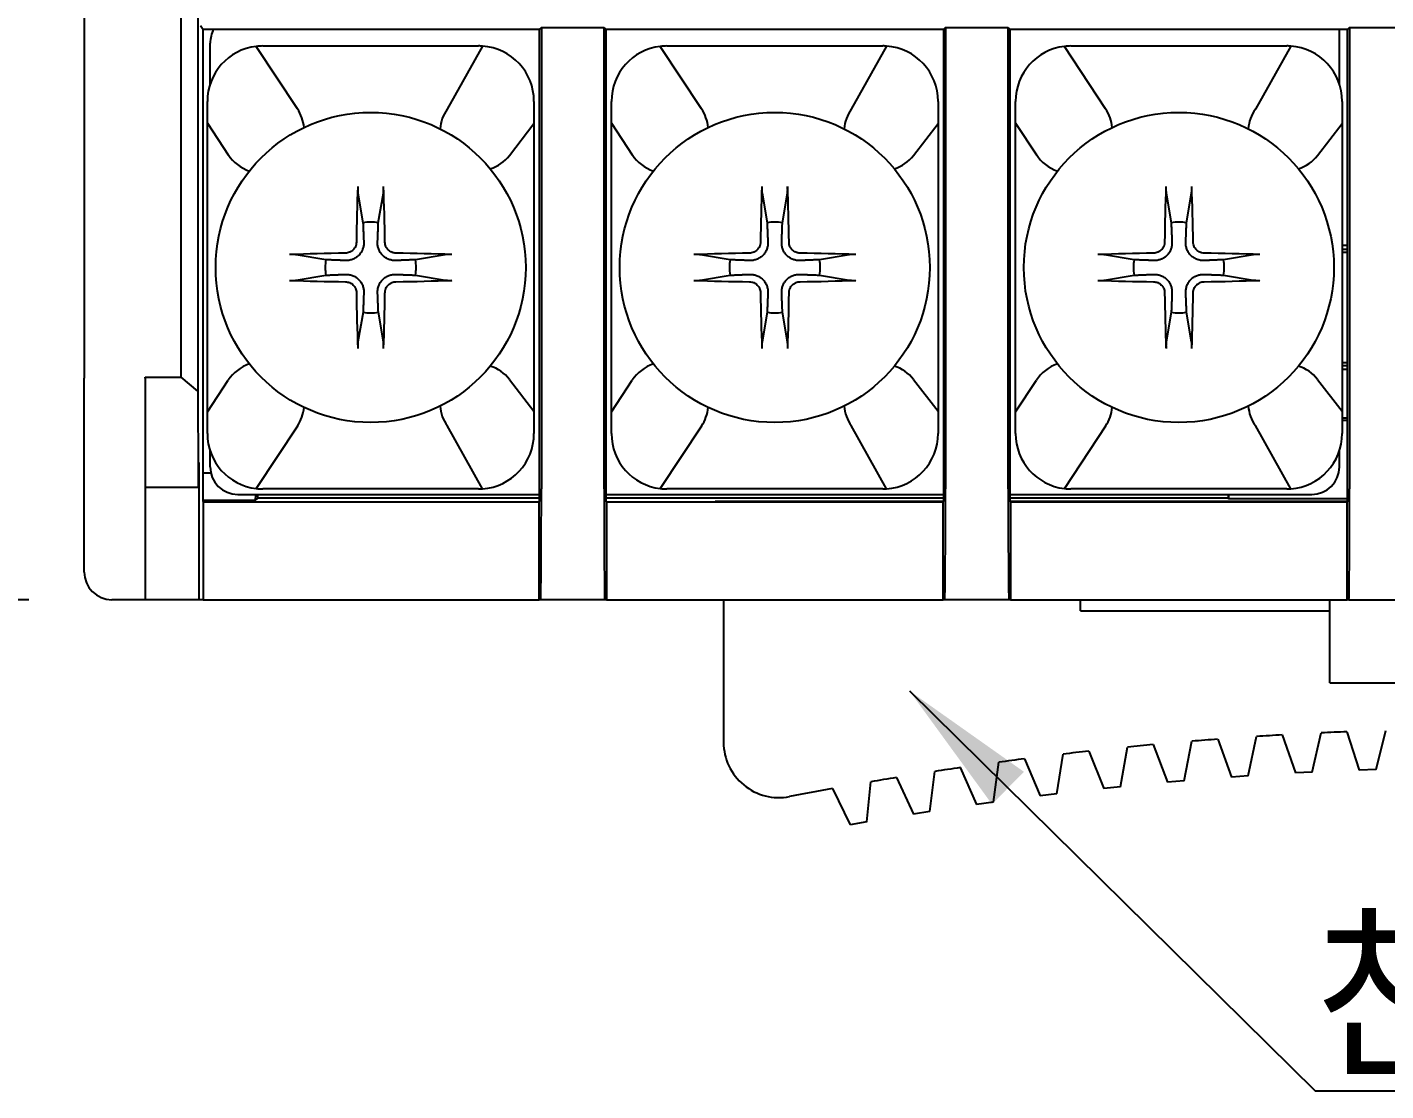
# Model space of a CAD drawing. Header units: millimetres. Extents: x 1618 to 2314, y 422 to 652.
# Drawn here: x 1657.1 to 1681.65, y 530.17 to 549.38 of the extents above; entities that cross this region are included whole.
import ezdxf

# ---------------------------------------------------------------- set-up
doc = ezdxf.new("R2010")
doc.units = ezdxf.units.MM
doc.styles.add('굴림', font='', dxfattribs={"width": 0.9})
doc.styles.get('굴림').set_extended_font_data('GulimChe')
doc.dimstyles.get("Standard").update_dxf_attribs({"dimtxt": 0.18, "dimasz": 0.18, "dimexe": 0.18, "dimexo": 0.0625, "dimgap": 0.09, "dimtad": 0, "dimtih": 1, "dimtoh": 1, "dimdec": 4, "dimzin": 0, "dimdsep": 46, "dimtxsty": 'Standard', "dimcen": 0.09, "dimadec": 0, "dimazin": 0, "dimtfac": 1, "dimtdec": 4, "dimtofl": 0, "dimtmove": 0, "dimatfit": 3, "dimfxl": 1, "dimtolj": 1, "dimtzin": 0, "dimarcsym": 0})

# ---------------------------------------------------------------- blocks, each defined once
blk = doc.blocks.new('*D14')
at = {"color": 4, "lineweight": -2, "transparency": 16777216}
for p, q in [((1657.133, 579.036), (1649.13, 579.036)), ((1649.83, 576.536), (1649.83, 541.536)), ((1657.133, 539.036), (1649.13, 539.036))]:
    blk.add_line(p, q, dxfattribs=at)
at = {"color": 4, "transparency": 16777216}
for points in [[(1649.414, 576.536), (1650.247, 576.536), (1649.83, 579.036)], [(1649.414, 541.536), (1650.247, 541.536), (1649.83, 539.036)]]:
    blk.add_solid(points, dxfattribs=at)
at = {"layer": 'DEFPOINTS', "color": 0, "transparency": 16777216}
for p in [(1658.633, 579.036), (1649.83, 539.036), (1658.633, 539.036)]:
    blk.add_point(p, dxfattribs=at)
at = {"color": 4, "transparency": 16777216, "insert": (1647.68, 559.036), "char_height": 2.5, "attachment_point": 5, "rotation": 90}
blk.add_mtext('\\A1;40', dxfattribs=at)

msp = doc.modelspace()

# ---------------------------------------------------------------- linework, layer by layer
for p, q in [((1658.133, 577.036), (1658.133, 543.036)), ((1659.883, 543.053), (1659.883, 571.111)), ((1660.183, 571.111), (1660.183, 542.802)), ((1660.234, 549.407), (1660.281, 549.336)), ((1666.353, 549.336), (1660.281, 549.336)), ((1660.281, 540.809), (1660.281, 549.336)), ((1666.391, 549.368), (1666.353, 549.336)), ((1666.353, 549.336), (1666.353, 540.809)), ((1666.391, 549.368), (1666.391, 541.036)), ((1666.391, 549.368), (1667.525, 549.368)), ((1667.525, 541.036), (1667.525, 549.368)), ((1667.525, 549.368), (1667.563, 549.336)), ((1667.563, 540.809), (1667.563, 549.336)), ((1673.653, 549.336), (1667.563, 549.336)), ((1673.691, 549.368), (1673.653, 549.336)), ((1673.653, 549.336), (1673.653, 540.809)), ((1673.691, 549.368), (1673.691, 541.036)), ((1673.691, 549.368), (1674.825, 549.368)), ((1674.825, 541.036), (1674.825, 549.368)), ((1674.825, 549.368), (1674.863, 549.336)), ((1674.863, 540.809), (1674.863, 549.336)), ((1680.953, 549.336), (1674.863, 549.336)), ((1680.808, 548.348), (1680.808, 549.336)), ((1680.991, 549.368), (1680.953, 549.336)), ((1680.953, 540.809), (1680.953, 549.336)), ((1680.991, 549.368), (1680.991, 541.036)), ((1680.991, 549.368), (1682.625, 549.368)), ((1660.408, 548.348), (1660.408, 549.086)), ((1661.985, 547.9), (1661.239, 549.029)), ((1661.358, 549.036), (1665.258, 549.036)), ((1665.328, 549.034), (1664.69, 547.892)), ((1669.285, 547.9), (1668.539, 549.029)), ((1668.658, 549.036), (1672.558, 549.036)), ((1672.628, 549.034), (1671.99, 547.892)), ((1676.585, 547.9), (1675.839, 549.029)), ((1675.958, 549.036), (1679.858, 549.036)), ((1679.928, 549.034), (1679.29, 547.892)), ((1660.358, 547.642), (1660.358, 548.036)), ((1666.258, 548.036), (1666.258, 547.634)), ((1667.658, 547.642), (1667.658, 548.036)), ((1673.558, 548.036), (1673.558, 547.634)), ((1674.958, 547.642), (1674.958, 548.036)), ((1680.858, 548.036), (1680.858, 547.634)), ((1660.358, 547.642), (1660.733, 547.073)), ((1660.358, 542.431), (1660.358, 547.642)), ((1665.814, 547.058), (1666.258, 547.634)), ((1666.258, 547.634), (1666.258, 542.438)), ((1667.658, 547.642), (1668.033, 547.073)), ((1667.658, 542.431), (1667.658, 547.642)), ((1673.114, 547.058), (1673.558, 547.634)), ((1673.558, 547.634), (1673.558, 542.438)), ((1674.958, 547.642), (1675.333, 547.073)), ((1674.958, 542.431), (1674.958, 547.642)), ((1680.414, 547.058), (1680.858, 547.634)), ((1680.858, 547.634), (1680.858, 542.438)), ((1663.078, 546.379), (1663.169, 545.844)), ((1663.446, 545.844), (1663.537, 546.379)), ((1670.378, 546.379), (1670.469, 545.844)), ((1670.746, 545.844), (1670.837, 546.379)), ((1677.678, 546.379), (1677.769, 545.844)), ((1678.046, 545.844), (1678.137, 546.379)), ((1680.953, 545.432), (1680.858, 545.432)), ((1680.953, 545.362), (1680.858, 545.362)), ((1662.5, 545.174), (1661.965, 545.265)), ((1664.651, 545.266), (1664.116, 545.175)), ((1669.8, 545.174), (1669.265, 545.265)), ((1671.951, 545.266), (1671.416, 545.175)), ((1677.1, 545.174), (1676.565, 545.265)), ((1679.251, 545.266), (1678.716, 545.175)), ((1680.858, 545.312), (1680.953, 545.312)), ((1661.965, 544.806), (1662.5, 544.897)), ((1664.116, 544.898), (1664.651, 544.807)), ((1669.265, 544.806), (1669.8, 544.897)), ((1671.416, 544.898), (1671.951, 544.807)), ((1676.565, 544.806), (1677.1, 544.897)), ((1678.716, 544.898), (1679.251, 544.807)), ((1663.17, 544.228), (1663.079, 543.693)), ((1663.538, 543.693), (1663.447, 544.228)), ((1670.47, 544.228), (1670.379, 543.693)), ((1670.838, 543.693), (1670.747, 544.228)), ((1677.77, 544.228), (1677.679, 543.693)), ((1678.138, 543.693), (1678.047, 544.228)), ((1680.953, 543.312), (1680.858, 543.312)), ((1680.953, 543.262), (1680.858, 543.262)), ((1680.953, 543.192), (1680.858, 543.192)), ((1658.133, 539.536), (1658.133, 543.036)), ((1659.233, 543.036), (1659.233, 543.053)), ((1659.233, 543.053), (1659.883, 543.053)), ((1659.233, 543.036), (1659.233, 539.036)), ((1660.183, 542.802), (1659.883, 543.053)), ((1660.358, 542.431), (1660.733, 542.999)), ((1665.814, 543.014), (1666.258, 542.438)), ((1667.658, 542.431), (1668.033, 542.999)), ((1673.114, 543.014), (1673.558, 542.438)), ((1674.958, 542.431), (1675.333, 542.999)), ((1680.414, 543.014), (1680.858, 542.438)), ((1660.183, 542.802), (1660.19, 541.295)), ((1660.358, 542.036), (1660.358, 542.431)), ((1666.258, 542.438), (1666.258, 542.036)), ((1667.658, 542.036), (1667.658, 542.431)), ((1673.558, 542.438), (1673.558, 542.036)), ((1674.958, 542.036), (1674.958, 542.431)), ((1680.858, 542.438), (1680.858, 542.036)), ((1661.985, 542.172), (1661.239, 541.043)), ((1665.328, 541.038), (1664.69, 542.18)), ((1669.285, 542.172), (1668.539, 541.043)), ((1672.628, 541.038), (1671.99, 542.18)), ((1676.585, 542.172), (1675.839, 541.043)), ((1679.928, 541.038), (1679.29, 542.18)), ((1680.858, 542.278), (1680.953, 542.278)), ((1680.953, 542.313), (1680.859, 542.313)), ((1660.408, 541.436), (1660.408, 541.724)), ((1680.808, 541.436), (1680.808, 541.724)), ((1660.199, 541.515), (1660.203, 541.515)), ((1660.203, 541.515), (1660.203, 539.536)), ((1660.273, 541.326), (1660.42, 541.326)), ((1660.192, 541.061), (1659.233, 541.061)), ((1660.192, 541.061), (1660.196, 541.061)), ((1665.258, 541.036), (1661.358, 541.036)), ((1672.558, 541.036), (1668.658, 541.036)), ((1679.858, 541.036), (1675.958, 541.036)), ((1661.224, 540.826), (1660.273, 540.826)), ((1660.281, 540.809), (1660.283, 540.806)), ((1660.283, 540.806), (1666.35, 540.806)), ((1660.283, 540.806), (1660.283, 539.036)), ((1660.908, 540.936), (1666.354, 540.936)), ((1661.226, 540.936), (1661.224, 540.826)), ((1661.224, 540.826), (1661.27, 540.872)), ((1661.27, 540.872), (1661.272, 540.936)), ((1666.353, 540.872), (1661.27, 540.872)), ((1666.35, 540.806), (1666.353, 540.809)), ((1666.35, 539.036), (1666.35, 540.806)), ((1667.563, 540.936), (1673.653, 540.936)), ((1673.653, 540.872), (1667.563, 540.872)), ((1667.566, 540.806), (1667.563, 540.809)), ((1667.566, 540.806), (1673.65, 540.806)), ((1667.566, 540.806), (1667.566, 539.036)), ((1669.533, 540.806), (1669.533, 540.813)), ((1669.533, 540.813), (1673.653, 540.813)), ((1669.683, 540.813), (1669.683, 540.806)), ((1673.65, 540.806), (1673.653, 540.809)), ((1673.65, 539.036), (1673.65, 540.806)), ((1674.863, 540.936), (1680.308, 540.936)), ((1678.798, 540.872), (1674.863, 540.872)), ((1674.863, 540.813), (1680.953, 540.813)), ((1674.866, 540.806), (1674.863, 540.809)), ((1674.866, 540.806), (1680.95, 540.806)), ((1674.866, 540.806), (1674.866, 539.036)), ((1676.133, 540.806), (1676.133, 540.813)), ((1678.796, 540.936), (1678.798, 540.872)), ((1678.798, 540.872), (1678.808, 540.862)), ((1678.808, 540.862), (1678.808, 540.936)), ((1678.808, 540.862), (1680.953, 540.862)), ((1680.633, 540.806), (1680.633, 540.813)), ((1680.953, 540.809), (1680.95, 540.806)), ((1680.95, 539.036), (1680.95, 540.806)), ((1659.233, 539.036), (1658.633, 539.036)), ((1660.204, 539.036), (1659.233, 539.036)), ((1660.283, 539.036), (1660.204, 539.036)), ((1660.283, 539.036), (1666.35, 539.036)), ((1666.379, 539.036), (1666.35, 539.036)), ((1667.537, 539.036), (1666.379, 539.036)), ((1667.566, 539.036), (1667.537, 539.036)), ((1667.566, 539.036), (1673.65, 539.036)), ((1669.683, 539.036), (1669.683, 536.461)), ((1673.679, 539.036), (1673.65, 539.036)), ((1674.837, 539.036), (1673.679, 539.036)), ((1674.866, 539.036), (1674.837, 539.036)), ((1674.866, 539.036), (1680.95, 539.036)), ((1676.133, 538.836), (1676.133, 539.036)), ((1680.633, 537.536), (1680.633, 539.036)), ((1680.979, 539.036), (1680.95, 539.036)), ((1680.979, 539.036), (1682.637, 539.036)), ((1676.133, 538.836), (1680.633, 538.836)), ((1680.633, 537.536), (1686.633, 537.536)), ((1679.16, 535.855), (1679.31, 536.566)), ((1679.775, 536.594), (1680.012, 535.907)), ((1680.315, 535.923), (1680.478, 536.631)), ((1680.943, 536.651), (1681.167, 535.96)), ((1681.471, 535.97), (1681.646, 536.676)), ((1676.28, 536.301), (1676.552, 535.626)), ((1676.854, 535.658), (1676.98, 536.374)), ((1677.443, 536.419), (1677.703, 535.74)), ((1678.006, 535.766), (1678.144, 536.48)), ((1678.609, 536.517), (1678.857, 535.833)), ((1674.557, 535.381), (1674.657, 536.101)), ((1675.119, 536.162), (1675.402, 535.493)), ((1675.704, 535.53), (1675.817, 536.248)), ((1672.805, 535.825), (1673.111, 535.165)), ((1673.412, 535.213), (1673.5, 535.935)), ((1673.96, 536.004), (1674.255, 535.339)), ((1679.16, 535.855), (1678.857, 535.833)), ((1680.315, 535.923), (1680.012, 535.907)), ((1681.471, 535.97), (1681.167, 535.96)), ((1671.653, 535.626), (1671.971, 534.972)), ((1672.27, 535.025), (1672.345, 535.748)), ((1676.854, 535.658), (1676.552, 535.626)), ((1678.006, 535.766), (1677.703, 535.74)), ((1674.557, 535.381), (1674.255, 535.339)), ((1675.704, 535.53), (1675.402, 535.493)), ((1673.412, 535.213), (1673.111, 535.165)), ((1672.27, 535.025), (1671.971, 534.972))]:
    msp.add_line(p, q)
for centre in [(1663.308, 545.036), (1670.608, 545.036), (1677.908, 545.036)]:
    msp.add_circle(centre, 2.8)
for centre, radius, start, end in [((1660.908, 549.086), 0.5, 149.999, 180), ((1661.358, 548.036), 1, 96.8173, 180), ((1661.358, 548.036), 1, 90, 96.8173), ((1665.258, 548.036), 1, 85.9679, 90), ((1665.258, 548.036), 1, 0, 85.9679), ((1668.658, 548.036), 1, 96.8173, 180), ((1668.658, 548.036), 1, 90, 96.8173), ((1672.558, 548.036), 1, 85.9679, 90), ((1672.558, 548.036), 1, 0, 85.9679), ((1675.958, 548.036), 1, 96.8173, 180), ((1675.958, 548.036), 1, 90, 96.8173), ((1679.858, 548.036), 1, 85.9679, 90), ((1679.858, 548.036), 1, 0, 85.9679), ((1661.359, 547.487), 0.75, 5.9361, 33.4424), ((1665.259, 547.485), 0.7, 144.4374, 175.5132), ((1668.659, 547.487), 0.75, 5.9361, 33.4424), ((1672.559, 547.485), 0.7, 144.4374, 175.5132), ((1675.959, 547.487), 0.75, 5.9361, 33.4424), ((1679.859, 547.485), 0.7, 144.4374, 175.5132), ((1661.359, 547.487), 0.75, 213.4424, 251.0511), ((1665.259, 547.485), 0.7, 287.409, 322.3631), ((1668.659, 547.487), 0.75, 213.4424, 251.0511), ((1672.559, 547.485), 0.7, 287.409, 322.3631), ((1675.959, 547.487), 0.75, 213.4424, 251.0511), ((1679.859, 547.485), 0.7, 287.409, 322.3631), ((1663.308, 545.036), 0.82, 80.3013, 99.7447), ((1670.608, 545.036), 0.82, 80.3013, 99.7447), ((1677.908, 545.036), 0.82, 80.3013, 99.7447), ((1663.308, 545.036), 0.82, 170.3013, 189.7447), ((1663.308, 545.036), 0.82, 350.3013, 9.7447), ((1670.608, 545.036), 0.82, 170.3013, 189.7447), ((1670.608, 545.036), 0.82, 350.3013, 9.7447), ((1677.908, 545.036), 0.82, 170.3013, 189.7447), ((1677.908, 545.036), 0.82, 350.3013, 9.7447), ((1663.308, 545.036), 0.82, 260.3013, 279.7447), ((1670.608, 545.036), 0.82, 260.3013, 279.7447), ((1677.908, 545.036), 0.82, 260.3013, 279.7447), ((1661.359, 542.585), 0.75, 108.9489, 146.5576), ((1665.259, 542.587), 0.7, 37.6369, 72.591), ((1668.659, 542.585), 0.75, 108.9489, 146.5576), ((1672.559, 542.587), 0.7, 37.6369, 72.591), ((1675.959, 542.585), 0.75, 108.9489, 146.5576), ((1679.859, 542.587), 0.7, 37.6369, 72.591), ((1661.359, 542.585), 0.75, 326.5576, 354.0639), ((1665.259, 542.587), 0.7, 184.4868, 215.5626), ((1668.659, 542.585), 0.75, 326.5576, 354.0639), ((1672.559, 542.587), 0.7, 184.4868, 215.5626), ((1675.959, 542.585), 0.75, 326.5576, 354.0639), ((1679.859, 542.587), 0.7, 184.4868, 215.5626), ((1661.358, 542.036), 1, 180, 263.1827), ((1665.258, 542.036), 1, 274.0321, 0), ((1668.658, 542.036), 1, 180, 263.1827), ((1672.558, 542.036), 1, 274.0321, 0), ((1675.958, 542.036), 1, 180, 263.1827), ((1679.858, 542.036), 1, 274.0321, 0), ((1660.908, 541.436), 0.5, 180, 270), ((1680.308, 541.436), 0.5, 270, 0), ((1661.358, 542.036), 1, 263.1827, 270), ((1665.258, 542.036), 1, 270, 274.0321), ((1668.658, 542.036), 1, 263.1827, 270), ((1672.558, 542.036), 1, 270, 274.0321), ((1675.958, 542.036), 1, 263.1827, 270), ((1679.858, 542.036), 1, 270, 274.0321), ((1658.633, 539.536), 0.5, 180, 270), ((1683.633, 469.705), 67, 93.30079, 93.69921), ((1683.633, 469.705), 67, 92.30079, 92.69921), ((1670.683, 536.461), 1, 180, 280.9785), ((1683.633, 469.705), 67, 96.30079, 96.69921), ((1683.633, 469.705), 67, 95.30079, 95.69921), ((1683.633, 469.705), 67, 94.30079, 94.69921), ((1683.633, 469.705), 67, 97.30079, 97.69921), ((1683.633, 469.705), 67, 99.30079, 99.69921), ((1683.633, 469.705), 67, 98.30079, 98.69921), ((1683.633, 469.705), 67, 100.30079, 100.97853)]:
    msp.add_arc(centre, radius, start, end)
for centre, major_axis, ratio, start_param, end_param in [((1663.48, 545.035), (0.037, 4.997), 0.087156, 1.273815, 1.479878), ((1663.136, 545.035), (0.041, -4.997), 0.087156, 1.661715, 1.867777), ((1670.78, 545.035), (0.037, 4.997), 0.087156, 1.273815, 1.479878), ((1670.436, 545.035), (0.041, -4.997), 0.087156, 1.661715, 1.867777), ((1678.08, 545.035), (0.037, 4.997), 0.087156, 1.273815, 1.479878), ((1677.736, 545.035), (0.041, -4.997), 0.087156, 1.661715, 1.867777), ((1663.31, 544.864), (4.997, 0.041), 0.087156, 1.661715, 1.867777), ((1663.307, 544.864), (4.997, -0.037), 0.087156, 1.273815, 1.479878), ((1670.61, 544.864), (4.997, 0.041), 0.087156, 1.661715, 1.867777), ((1670.607, 544.864), (4.997, -0.037), 0.087156, 1.273815, 1.479878), ((1677.91, 544.864), (4.997, 0.041), 0.087156, 1.661715, 1.867777), ((1677.907, 544.864), (4.997, -0.037), 0.087156, 1.273815, 1.479878), ((1663.309, 545.208), (-4.997, 0.037), 0.087156, 1.273815, 1.479878), ((1663.307, 545.208), (-4.997, -0.041), 0.087156, 1.661715, 1.867777), ((1670.609, 545.208), (-4.997, 0.037), 0.087156, 1.273815, 1.479878), ((1670.607, 545.208), (-4.997, -0.041), 0.087156, 1.661715, 1.867777), ((1677.909, 545.208), (-4.997, 0.037), 0.087156, 1.273815, 1.479878), ((1677.907, 545.208), (-4.997, -0.041), 0.087156, 1.661715, 1.867777), ((1663.48, 545.037), (-0.041, 4.997), 0.087156, 1.661715, 1.867777), ((1663.136, 545.037), (-0.037, -4.997), 0.087156, 1.273815, 1.479878), ((1670.78, 545.037), (-0.041, 4.997), 0.087156, 1.661715, 1.867777), ((1670.436, 545.037), (-0.037, -4.997), 0.087156, 1.273815, 1.479878), ((1678.08, 545.037), (-0.041, 4.997), 0.087156, 1.661715, 1.867777), ((1677.736, 545.037), (-0.037, -4.997), 0.087156, 1.273815, 1.479878), ((1660.196, 542.061), (0, 1), 0.003491, 3.141593, 4.134807), ((1660.192, 542.061), (0, 1), 0.003491, 2.443461, 3.141593), ((1666.379, 541.036), (0, 2), 0.006109, 3.141593, 4.712389), ((1667.537, 541.036), (0, 2), 0.006109, 1.570796, 3.141593), ((1673.679, 541.036), (0, 2), 0.006109, 3.141593, 4.712389), ((1674.837, 541.036), (0, 2), 0.006109, 1.570796, 3.141593), ((1680.979, 541.036), (0, 2), 0.006109, 3.141593, 4.712389), ((1660.204, 539.536), (0, 0.5), 0.003491, 1.570796, 3.141593)]:
    msp.add_ellipse(centre, major_axis=major_axis, ratio=ratio, start_param=start_param, end_param=end_param)
for points, knots in [([(1663.075, 546.5), (1663.074, 546.489), (1663.074, 546.477), (1663.074, 546.459), (1663.074, 546.453), (1663.074, 546.441), (1663.074, 546.435), (1663.075, 546.424), (1663.075, 546.419), (1663.075, 546.409), (1663.076, 546.404), (1663.076, 546.396), (1663.077, 546.392), (1663.077, 546.385), (1663.078, 546.381), (1663.078, 546.379)], [0, 0, 0, 0, 0.25, 0.25, 0.375, 0.375, 0.5, 0.5, 0.625, 0.625, 0.75, 0.75, 0.875, 0.875, 1, 1, 1, 1]), ([(1663.537, 546.379), (1663.537, 546.382), (1663.538, 546.385), (1663.539, 546.392), (1663.539, 546.396), (1663.54, 546.404), (1663.54, 546.409), (1663.54, 546.419), (1663.541, 546.425), (1663.541, 546.436), (1663.541, 546.441), (1663.541, 546.453), (1663.541, 546.459), (1663.541, 546.471), (1663.541, 546.477), (1663.541, 546.489), (1663.541, 546.495), (1663.541, 546.5)], [0, 0, 0, 0, 0.125, 0.125, 0.25, 0.25, 0.375, 0.375, 0.5, 0.5, 0.625, 0.625, 0.75, 0.75, 0.875, 0.875, 1, 1, 1, 1]), ([(1670.375, 546.5), (1670.374, 546.489), (1670.374, 546.477), (1670.374, 546.459), (1670.374, 546.453), (1670.374, 546.441), (1670.374, 546.435), (1670.375, 546.424), (1670.375, 546.419), (1670.375, 546.409), (1670.376, 546.404), (1670.376, 546.396), (1670.377, 546.392), (1670.377, 546.385), (1670.378, 546.381), (1670.378, 546.379)], [0, 0, 0, 0, 0.25, 0.25, 0.375, 0.375, 0.5, 0.5, 0.625, 0.625, 0.75, 0.75, 0.875, 0.875, 1, 1, 1, 1]), ([(1670.837, 546.379), (1670.837, 546.382), (1670.838, 546.385), (1670.839, 546.392), (1670.839, 546.396), (1670.84, 546.404), (1670.84, 546.409), (1670.84, 546.419), (1670.841, 546.425), (1670.841, 546.436), (1670.841, 546.441), (1670.841, 546.453), (1670.841, 546.459), (1670.841, 546.471), (1670.841, 546.477), (1670.841, 546.489), (1670.841, 546.495), (1670.841, 546.5)], [0, 0, 0, 0, 0.125, 0.125, 0.25, 0.25, 0.375, 0.375, 0.5, 0.5, 0.625, 0.625, 0.75, 0.75, 0.875, 0.875, 1, 1, 1, 1]), ([(1677.675, 546.5), (1677.674, 546.489), (1677.674, 546.477), (1677.674, 546.459), (1677.674, 546.453), (1677.674, 546.441), (1677.674, 546.435), (1677.675, 546.424), (1677.675, 546.419), (1677.675, 546.409), (1677.676, 546.404), (1677.676, 546.396), (1677.677, 546.392), (1677.677, 546.385), (1677.678, 546.381), (1677.678, 546.379)], [0, 0, 0, 0, 0.25, 0.25, 0.375, 0.375, 0.5, 0.5, 0.625, 0.625, 0.75, 0.75, 0.875, 0.875, 1, 1, 1, 1]), ([(1678.137, 546.379), (1678.137, 546.382), (1678.138, 546.385), (1678.139, 546.392), (1678.139, 546.396), (1678.14, 546.404), (1678.14, 546.409), (1678.14, 546.419), (1678.141, 546.425), (1678.141, 546.436), (1678.141, 546.441), (1678.141, 546.453), (1678.141, 546.459), (1678.141, 546.471), (1678.141, 546.477), (1678.141, 546.489), (1678.141, 546.495), (1678.141, 546.5)], [0, 0, 0, 0, 0.125, 0.125, 0.25, 0.25, 0.375, 0.375, 0.5, 0.5, 0.625, 0.625, 0.75, 0.75, 0.875, 0.875, 1, 1, 1, 1]), ([(1663.05, 545.492), (1663.05, 545.479), (1663.048, 545.466), (1663.044, 545.447), (1663.043, 545.441), (1663.039, 545.429), (1663.037, 545.423), (1663.029, 545.405), (1663.023, 545.393), (1663.009, 545.372), (1663, 545.362), (1662.982, 545.344), (1662.972, 545.336), (1662.956, 545.325), (1662.951, 545.321), (1662.939, 545.315), (1662.933, 545.312), (1662.916, 545.305), (1662.903, 545.301), (1662.878, 545.296), (1662.865, 545.294), (1662.852, 545.294)], [0, 0, 0, 0, 0.125, 0.125, 0.1875, 0.1875, 0.25, 0.25, 0.375, 0.375, 0.5, 0.5, 0.625, 0.625, 0.6875, 0.6875, 0.75, 0.75, 0.875, 0.875, 1, 1, 1, 1]), ([(1663.183, 545.491), (1663.184, 545.47), (1663.183, 545.449), (1663.178, 545.418), (1663.176, 545.408), (1663.17, 545.387), (1663.167, 545.377), (1663.156, 545.346), (1663.147, 545.326), (1663.128, 545.297), (1663.122, 545.288), (1663.107, 545.27), (1663.1, 545.261), (1663.087, 545.249), (1663.083, 545.245), (1663.074, 545.237), (1663.061, 545.226), (1663.047, 545.216), (1663.028, 545.204), (1663.018, 545.198), (1662.998, 545.189), (1662.978, 545.18), (1662.957, 545.174), (1662.937, 545.168), (1662.926, 545.166), (1662.895, 545.161), (1662.874, 545.16), (1662.853, 545.161)], [0, 0, 0, 0, 0.125, 0.125, 0.1875, 0.1875, 0.25, 0.25, 0.375, 0.375, 0.4375, 0.4375, 0.5, 0.5, 0.53125, 0.53125, 0.5625, 0.625, 0.625, 0.6875, 0.6875, 0.75, 0.8125, 0.8125, 0.875, 0.875, 1, 1, 1, 1]), ([(1663.763, 545.161), (1663.742, 545.16), (1663.721, 545.162), (1663.69, 545.166), (1663.68, 545.168), (1663.66, 545.174), (1663.649, 545.177), (1663.619, 545.188), (1663.599, 545.198), (1663.57, 545.216), (1663.56, 545.223), (1663.542, 545.237), (1663.533, 545.245), (1663.521, 545.257), (1663.517, 545.261), (1663.509, 545.27), (1663.498, 545.283), (1663.488, 545.297), (1663.476, 545.316), (1663.47, 545.326), (1663.461, 545.346), (1663.452, 545.366), (1663.446, 545.387), (1663.44, 545.408), (1663.438, 545.418), (1663.433, 545.449), (1663.432, 545.47), (1663.433, 545.491)], [0, 0, 0, 0, 0.125, 0.125, 0.1875, 0.1875, 0.25, 0.25, 0.375, 0.375, 0.4375, 0.4375, 0.5, 0.5, 0.53125, 0.53125, 0.5625, 0.625, 0.625, 0.6875, 0.6875, 0.75, 0.8125, 0.8125, 0.875, 0.875, 1, 1, 1, 1]), ([(1663.764, 545.294), (1663.751, 545.295), (1663.738, 545.296), (1663.719, 545.3), (1663.713, 545.302), (1663.701, 545.305), (1663.695, 545.308), (1663.677, 545.315), (1663.666, 545.321), (1663.644, 545.336), (1663.634, 545.344), (1663.616, 545.362), (1663.608, 545.372), (1663.597, 545.388), (1663.594, 545.394), (1663.587, 545.405), (1663.585, 545.411), (1663.577, 545.428), (1663.573, 545.441), (1663.568, 545.466), (1663.566, 545.479), (1663.566, 545.492)], [0, 0, 0, 0, 0.125, 0.125, 0.1875, 0.1875, 0.25, 0.25, 0.375, 0.375, 0.5, 0.5, 0.625, 0.625, 0.6875, 0.6875, 0.75, 0.75, 0.875, 0.875, 1, 1, 1, 1]), ([(1670.35, 545.492), (1670.35, 545.479), (1670.348, 545.466), (1670.344, 545.447), (1670.343, 545.441), (1670.339, 545.429), (1670.337, 545.423), (1670.329, 545.405), (1670.323, 545.393), (1670.309, 545.372), (1670.3, 545.362), (1670.282, 545.344), (1670.272, 545.336), (1670.256, 545.325), (1670.251, 545.321), (1670.239, 545.315), (1670.233, 545.312), (1670.216, 545.305), (1670.203, 545.301), (1670.178, 545.296), (1670.165, 545.294), (1670.152, 545.294)], [0, 0, 0, 0, 0.125, 0.125, 0.1875, 0.1875, 0.25, 0.25, 0.375, 0.375, 0.5, 0.5, 0.625, 0.625, 0.6875, 0.6875, 0.75, 0.75, 0.875, 0.875, 1, 1, 1, 1]), ([(1670.483, 545.491), (1670.484, 545.47), (1670.483, 545.449), (1670.478, 545.418), (1670.476, 545.408), (1670.47, 545.387), (1670.467, 545.377), (1670.456, 545.346), (1670.447, 545.326), (1670.428, 545.297), (1670.422, 545.288), (1670.407, 545.27), (1670.4, 545.261), (1670.387, 545.249), (1670.383, 545.245), (1670.374, 545.237), (1670.361, 545.226), (1670.347, 545.216), (1670.328, 545.204), (1670.318, 545.198), (1670.298, 545.189), (1670.278, 545.18), (1670.257, 545.174), (1670.237, 545.168), (1670.226, 545.166), (1670.195, 545.161), (1670.174, 545.16), (1670.153, 545.161)], [0, 0, 0, 0, 0.125, 0.125, 0.1875, 0.1875, 0.25, 0.25, 0.375, 0.375, 0.4375, 0.4375, 0.5, 0.5, 0.53125, 0.53125, 0.5625, 0.625, 0.625, 0.6875, 0.6875, 0.75, 0.8125, 0.8125, 0.875, 0.875, 1, 1, 1, 1]), ([(1671.063, 545.161), (1671.042, 545.16), (1671.021, 545.162), (1670.99, 545.166), (1670.98, 545.168), (1670.96, 545.174), (1670.949, 545.177), (1670.919, 545.188), (1670.899, 545.198), (1670.87, 545.216), (1670.86, 545.223), (1670.842, 545.237), (1670.833, 545.245), (1670.821, 545.257), (1670.817, 545.261), (1670.809, 545.27), (1670.798, 545.283), (1670.788, 545.297), (1670.776, 545.316), (1670.77, 545.326), (1670.761, 545.346), (1670.752, 545.366), (1670.746, 545.387), (1670.74, 545.408), (1670.738, 545.418), (1670.733, 545.449), (1670.732, 545.47), (1670.733, 545.491)], [0, 0, 0, 0, 0.125, 0.125, 0.1875, 0.1875, 0.25, 0.25, 0.375, 0.375, 0.4375, 0.4375, 0.5, 0.5, 0.53125, 0.53125, 0.5625, 0.625, 0.625, 0.6875, 0.6875, 0.75, 0.8125, 0.8125, 0.875, 0.875, 1, 1, 1, 1]), ([(1671.064, 545.294), (1671.051, 545.295), (1671.038, 545.296), (1671.019, 545.3), (1671.013, 545.302), (1671.001, 545.305), (1670.995, 545.308), (1670.977, 545.315), (1670.966, 545.321), (1670.944, 545.336), (1670.934, 545.344), (1670.916, 545.362), (1670.908, 545.372), (1670.897, 545.388), (1670.894, 545.394), (1670.887, 545.405), (1670.885, 545.411), (1670.877, 545.428), (1670.873, 545.441), (1670.868, 545.466), (1670.866, 545.479), (1670.866, 545.492)], [0, 0, 0, 0, 0.125, 0.125, 0.1875, 0.1875, 0.25, 0.25, 0.375, 0.375, 0.5, 0.5, 0.625, 0.625, 0.6875, 0.6875, 0.75, 0.75, 0.875, 0.875, 1, 1, 1, 1]), ([(1677.65, 545.492), (1677.65, 545.479), (1677.648, 545.466), (1677.644, 545.447), (1677.643, 545.441), (1677.639, 545.429), (1677.637, 545.423), (1677.629, 545.405), (1677.623, 545.393), (1677.609, 545.372), (1677.6, 545.362), (1677.582, 545.344), (1677.572, 545.336), (1677.556, 545.325), (1677.551, 545.321), (1677.539, 545.315), (1677.533, 545.312), (1677.516, 545.305), (1677.503, 545.301), (1677.478, 545.296), (1677.465, 545.294), (1677.452, 545.294)], [0, 0, 0, 0, 0.125, 0.125, 0.1875, 0.1875, 0.25, 0.25, 0.375, 0.375, 0.5, 0.5, 0.625, 0.625, 0.6875, 0.6875, 0.75, 0.75, 0.875, 0.875, 1, 1, 1, 1]), ([(1677.783, 545.491), (1677.784, 545.47), (1677.783, 545.449), (1677.778, 545.418), (1677.776, 545.408), (1677.77, 545.387), (1677.767, 545.377), (1677.756, 545.346), (1677.747, 545.326), (1677.728, 545.297), (1677.722, 545.288), (1677.707, 545.27), (1677.7, 545.261), (1677.687, 545.249), (1677.683, 545.245), (1677.674, 545.237), (1677.661, 545.226), (1677.647, 545.216), (1677.628, 545.204), (1677.618, 545.198), (1677.598, 545.189), (1677.578, 545.18), (1677.557, 545.174), (1677.537, 545.168), (1677.526, 545.166), (1677.495, 545.161), (1677.474, 545.16), (1677.453, 545.161)], [0, 0, 0, 0, 0.125, 0.125, 0.1875, 0.1875, 0.25, 0.25, 0.375, 0.375, 0.4375, 0.4375, 0.5, 0.5, 0.53125, 0.53125, 0.5625, 0.625, 0.625, 0.6875, 0.6875, 0.75, 0.8125, 0.8125, 0.875, 0.875, 1, 1, 1, 1]), ([(1678.363, 545.161), (1678.342, 545.16), (1678.321, 545.162), (1678.29, 545.166), (1678.28, 545.168), (1678.26, 545.174), (1678.249, 545.177), (1678.219, 545.188), (1678.199, 545.198), (1678.17, 545.216), (1678.16, 545.223), (1678.142, 545.237), (1678.133, 545.245), (1678.121, 545.257), (1678.117, 545.261), (1678.109, 545.27), (1678.098, 545.283), (1678.088, 545.297), (1678.076, 545.316), (1678.07, 545.326), (1678.061, 545.346), (1678.052, 545.366), (1678.046, 545.387), (1678.04, 545.408), (1678.038, 545.418), (1678.033, 545.449), (1678.032, 545.47), (1678.033, 545.491)], [0, 0, 0, 0, 0.125, 0.125, 0.1875, 0.1875, 0.25, 0.25, 0.375, 0.375, 0.4375, 0.4375, 0.5, 0.5, 0.53125, 0.53125, 0.5625, 0.625, 0.625, 0.6875, 0.6875, 0.75, 0.8125, 0.8125, 0.875, 0.875, 1, 1, 1, 1]), ([(1678.364, 545.294), (1678.351, 545.295), (1678.338, 545.296), (1678.319, 545.3), (1678.313, 545.302), (1678.301, 545.305), (1678.295, 545.308), (1678.277, 545.315), (1678.266, 545.321), (1678.244, 545.336), (1678.234, 545.344), (1678.216, 545.362), (1678.208, 545.372), (1678.197, 545.388), (1678.194, 545.394), (1678.187, 545.405), (1678.185, 545.411), (1678.177, 545.428), (1678.173, 545.441), (1678.168, 545.466), (1678.166, 545.479), (1678.166, 545.492)], [0, 0, 0, 0, 0.125, 0.125, 0.1875, 0.1875, 0.25, 0.25, 0.375, 0.375, 0.5, 0.5, 0.625, 0.625, 0.6875, 0.6875, 0.75, 0.75, 0.875, 0.875, 1, 1, 1, 1]), ([(1661.965, 545.265), (1661.963, 545.265), (1661.96, 545.266), (1661.952, 545.267), (1661.948, 545.267), (1661.94, 545.268), (1661.935, 545.268), (1661.925, 545.268), (1661.92, 545.268), (1661.909, 545.269), (1661.903, 545.269), (1661.891, 545.269), (1661.885, 545.269), (1661.873, 545.269), (1661.867, 545.269), (1661.856, 545.269), (1661.85, 545.269), (1661.844, 545.268)], [0, 0, 0, 0, 0.125, 0.125, 0.25, 0.25, 0.375, 0.375, 0.5, 0.5, 0.625, 0.625, 0.75, 0.75, 0.875, 0.875, 1, 1, 1, 1]), ([(1664.772, 545.27), (1664.761, 545.27), (1664.749, 545.27), (1664.731, 545.27), (1664.725, 545.27), (1664.713, 545.27), (1664.708, 545.27), (1664.696, 545.27), (1664.691, 545.269), (1664.681, 545.269), (1664.676, 545.269), (1664.668, 545.268), (1664.664, 545.268), (1664.657, 545.267), (1664.654, 545.266), (1664.651, 545.266)], [0, 0, 0, 0, 0.25, 0.25, 0.375, 0.375, 0.5, 0.5, 0.625, 0.625, 0.75, 0.75, 0.875, 0.875, 1, 1, 1, 1]), ([(1669.265, 545.265), (1669.263, 545.265), (1669.26, 545.266), (1669.252, 545.267), (1669.248, 545.267), (1669.24, 545.268), (1669.235, 545.268), (1669.225, 545.268), (1669.22, 545.268), (1669.209, 545.269), (1669.203, 545.269), (1669.191, 545.269), (1669.185, 545.269), (1669.173, 545.269), (1669.167, 545.269), (1669.156, 545.269), (1669.15, 545.269), (1669.144, 545.268)], [0, 0, 0, 0, 0.125, 0.125, 0.25, 0.25, 0.375, 0.375, 0.5, 0.5, 0.625, 0.625, 0.75, 0.75, 0.875, 0.875, 1, 1, 1, 1]), ([(1672.072, 545.27), (1672.061, 545.27), (1672.049, 545.27), (1672.031, 545.27), (1672.025, 545.27), (1672.013, 545.27), (1672.008, 545.27), (1671.996, 545.27), (1671.991, 545.269), (1671.981, 545.269), (1671.976, 545.269), (1671.968, 545.268), (1671.964, 545.268), (1671.957, 545.267), (1671.954, 545.266), (1671.951, 545.266)], [0, 0, 0, 0, 0.25, 0.25, 0.375, 0.375, 0.5, 0.5, 0.625, 0.625, 0.75, 0.75, 0.875, 0.875, 1, 1, 1, 1]), ([(1676.565, 545.265), (1676.563, 545.265), (1676.56, 545.266), (1676.552, 545.267), (1676.548, 545.267), (1676.54, 545.268), (1676.535, 545.268), (1676.525, 545.268), (1676.52, 545.268), (1676.509, 545.269), (1676.503, 545.269), (1676.491, 545.269), (1676.485, 545.269), (1676.473, 545.269), (1676.467, 545.269), (1676.456, 545.269), (1676.45, 545.269), (1676.444, 545.268)], [0, 0, 0, 0, 0.125, 0.125, 0.25, 0.25, 0.375, 0.375, 0.5, 0.5, 0.625, 0.625, 0.75, 0.75, 0.875, 0.875, 1, 1, 1, 1]), ([(1679.372, 545.27), (1679.361, 545.27), (1679.349, 545.27), (1679.331, 545.27), (1679.325, 545.27), (1679.313, 545.27), (1679.308, 545.27), (1679.296, 545.27), (1679.291, 545.269), (1679.281, 545.269), (1679.276, 545.269), (1679.268, 545.268), (1679.264, 545.268), (1679.257, 545.267), (1679.254, 545.266), (1679.251, 545.266)], [0, 0, 0, 0, 0.25, 0.25, 0.375, 0.375, 0.5, 0.5, 0.625, 0.625, 0.75, 0.75, 0.875, 0.875, 1, 1, 1, 1]), ([(1662.854, 544.911), (1662.874, 544.912), (1662.895, 544.91), (1662.926, 544.906), (1662.936, 544.904), (1662.957, 544.898), (1662.967, 544.895), (1662.998, 544.884), (1663.018, 544.874), (1663.047, 544.856), (1663.056, 544.849), (1663.074, 544.835), (1663.083, 544.827), (1663.095, 544.815), (1663.099, 544.811), (1663.107, 544.802), (1663.118, 544.789), (1663.128, 544.775), (1663.14, 544.756), (1663.146, 544.746), (1663.156, 544.726), (1663.164, 544.706), (1663.171, 544.685), (1663.176, 544.664), (1663.178, 544.654), (1663.183, 544.623), (1663.184, 544.602), (1663.183, 544.581)], [0, 0, 0, 0, 0.125, 0.125, 0.1875, 0.1875, 0.25, 0.25, 0.375, 0.375, 0.4375, 0.4375, 0.5, 0.5, 0.53125, 0.53125, 0.5625, 0.625, 0.625, 0.6875, 0.6875, 0.75, 0.8125, 0.8125, 0.875, 0.875, 1, 1, 1, 1]), ([(1663.433, 544.581), (1663.433, 544.602), (1663.434, 544.623), (1663.439, 544.654), (1663.441, 544.664), (1663.446, 544.685), (1663.449, 544.695), (1663.46, 544.726), (1663.47, 544.746), (1663.488, 544.775), (1663.495, 544.784), (1663.509, 544.802), (1663.517, 544.811), (1663.529, 544.823), (1663.533, 544.827), (1663.542, 544.835), (1663.555, 544.846), (1663.569, 544.856), (1663.589, 544.868), (1663.599, 544.874), (1663.619, 544.884), (1663.639, 544.892), (1663.659, 544.898), (1663.68, 544.904), (1663.69, 544.906), (1663.721, 544.911), (1663.742, 544.912), (1663.763, 544.911)], [0, 0, 0, 0, 0.125, 0.125, 0.1875, 0.1875, 0.25, 0.25, 0.375, 0.375, 0.4375, 0.4375, 0.5, 0.5, 0.53125, 0.53125, 0.5625, 0.625, 0.625, 0.6875, 0.6875, 0.75, 0.8125, 0.8125, 0.875, 0.875, 1, 1, 1, 1]), ([(1670.154, 544.911), (1670.174, 544.912), (1670.195, 544.91), (1670.226, 544.906), (1670.236, 544.904), (1670.257, 544.898), (1670.267, 544.895), (1670.298, 544.884), (1670.318, 544.874), (1670.347, 544.856), (1670.356, 544.849), (1670.374, 544.835), (1670.383, 544.827), (1670.395, 544.815), (1670.399, 544.811), (1670.407, 544.802), (1670.418, 544.789), (1670.428, 544.775), (1670.44, 544.756), (1670.446, 544.746), (1670.456, 544.726), (1670.464, 544.706), (1670.471, 544.685), (1670.476, 544.664), (1670.478, 544.654), (1670.483, 544.623), (1670.484, 544.602), (1670.483, 544.581)], [0, 0, 0, 0, 0.125, 0.125, 0.1875, 0.1875, 0.25, 0.25, 0.375, 0.375, 0.4375, 0.4375, 0.5, 0.5, 0.53125, 0.53125, 0.5625, 0.625, 0.625, 0.6875, 0.6875, 0.75, 0.8125, 0.8125, 0.875, 0.875, 1, 1, 1, 1]), ([(1670.733, 544.581), (1670.733, 544.602), (1670.734, 544.623), (1670.739, 544.654), (1670.741, 544.664), (1670.746, 544.685), (1670.749, 544.695), (1670.76, 544.726), (1670.77, 544.746), (1670.788, 544.775), (1670.795, 544.784), (1670.809, 544.802), (1670.817, 544.811), (1670.829, 544.823), (1670.833, 544.827), (1670.842, 544.835), (1670.855, 544.846), (1670.869, 544.856), (1670.889, 544.868), (1670.899, 544.874), (1670.919, 544.884), (1670.939, 544.892), (1670.959, 544.898), (1670.98, 544.904), (1670.99, 544.906), (1671.021, 544.911), (1671.042, 544.912), (1671.063, 544.911)], [0, 0, 0, 0, 0.125, 0.125, 0.1875, 0.1875, 0.25, 0.25, 0.375, 0.375, 0.4375, 0.4375, 0.5, 0.5, 0.53125, 0.53125, 0.5625, 0.625, 0.625, 0.6875, 0.6875, 0.75, 0.8125, 0.8125, 0.875, 0.875, 1, 1, 1, 1]), ([(1677.454, 544.911), (1677.474, 544.912), (1677.495, 544.91), (1677.526, 544.906), (1677.536, 544.904), (1677.557, 544.898), (1677.567, 544.895), (1677.598, 544.884), (1677.618, 544.874), (1677.647, 544.856), (1677.656, 544.849), (1677.674, 544.835), (1677.683, 544.827), (1677.695, 544.815), (1677.699, 544.811), (1677.707, 544.802), (1677.718, 544.789), (1677.728, 544.775), (1677.74, 544.756), (1677.746, 544.746), (1677.756, 544.726), (1677.764, 544.706), (1677.771, 544.685), (1677.776, 544.664), (1677.778, 544.654), (1677.783, 544.623), (1677.784, 544.602), (1677.783, 544.581)], [0, 0, 0, 0, 0.125, 0.125, 0.1875, 0.1875, 0.25, 0.25, 0.375, 0.375, 0.4375, 0.4375, 0.5, 0.5, 0.53125, 0.53125, 0.5625, 0.625, 0.625, 0.6875, 0.6875, 0.75, 0.8125, 0.8125, 0.875, 0.875, 1, 1, 1, 1]), ([(1678.033, 544.581), (1678.033, 544.602), (1678.034, 544.623), (1678.039, 544.654), (1678.041, 544.664), (1678.046, 544.685), (1678.049, 544.695), (1678.06, 544.726), (1678.07, 544.746), (1678.088, 544.775), (1678.095, 544.784), (1678.109, 544.802), (1678.117, 544.811), (1678.129, 544.823), (1678.133, 544.827), (1678.142, 544.835), (1678.155, 544.846), (1678.169, 544.856), (1678.189, 544.868), (1678.199, 544.874), (1678.219, 544.884), (1678.239, 544.892), (1678.259, 544.898), (1678.28, 544.904), (1678.29, 544.906), (1678.321, 544.911), (1678.342, 544.912), (1678.363, 544.911)], [0, 0, 0, 0, 0.125, 0.125, 0.1875, 0.1875, 0.25, 0.25, 0.375, 0.375, 0.4375, 0.4375, 0.5, 0.5, 0.53125, 0.53125, 0.5625, 0.625, 0.625, 0.6875, 0.6875, 0.75, 0.8125, 0.8125, 0.875, 0.875, 1, 1, 1, 1]), ([(1661.844, 544.802), (1661.856, 544.802), (1661.867, 544.802), (1661.886, 544.802), (1661.891, 544.802), (1661.903, 544.802), (1661.909, 544.802), (1661.92, 544.802), (1661.925, 544.803), (1661.935, 544.803), (1661.94, 544.803), (1661.949, 544.804), (1661.953, 544.804), (1661.96, 544.805), (1661.963, 544.806), (1661.965, 544.806)], [0, 0, 0, 0, 0.25, 0.25, 0.375, 0.375, 0.5, 0.5, 0.625, 0.625, 0.75, 0.75, 0.875, 0.875, 1, 1, 1, 1]), ([(1662.853, 544.778), (1662.865, 544.777), (1662.878, 544.776), (1662.897, 544.772), (1662.903, 544.77), (1662.916, 544.767), (1662.922, 544.764), (1662.939, 544.757), (1662.951, 544.751), (1662.972, 544.736), (1662.982, 544.728), (1663, 544.71), (1663.009, 544.7), (1663.019, 544.684), (1663.023, 544.678), (1663.029, 544.667), (1663.032, 544.661), (1663.039, 544.644), (1663.043, 544.631), (1663.049, 544.606), (1663.05, 544.593), (1663.05, 544.58)], [0, 0, 0, 0, 0.125, 0.125, 0.1875, 0.1875, 0.25, 0.25, 0.375, 0.375, 0.5, 0.5, 0.625, 0.625, 0.6875, 0.6875, 0.75, 0.75, 0.875, 0.875, 1, 1, 1, 1]), ([(1663.567, 544.58), (1663.567, 544.593), (1663.568, 544.606), (1663.572, 544.625), (1663.574, 544.631), (1663.578, 544.643), (1663.58, 544.649), (1663.587, 544.667), (1663.593, 544.679), (1663.608, 544.7), (1663.616, 544.71), (1663.634, 544.728), (1663.644, 544.736), (1663.66, 544.747), (1663.666, 544.751), (1663.677, 544.757), (1663.683, 544.76), (1663.701, 544.767), (1663.713, 544.771), (1663.738, 544.776), (1663.751, 544.778), (1663.764, 544.778)], [0, 0, 0, 0, 0.125, 0.125, 0.1875, 0.1875, 0.25, 0.25, 0.375, 0.375, 0.5, 0.5, 0.625, 0.625, 0.6875, 0.6875, 0.75, 0.75, 0.875, 0.875, 1, 1, 1, 1]), ([(1664.651, 544.807), (1664.654, 544.807), (1664.657, 544.806), (1664.664, 544.806), (1664.668, 544.805), (1664.677, 544.804), (1664.681, 544.804), (1664.691, 544.804), (1664.697, 544.804), (1664.708, 544.803), (1664.713, 544.803), (1664.725, 544.803), (1664.731, 544.803), (1664.743, 544.803), (1664.749, 544.803), (1664.761, 544.803), (1664.767, 544.803), (1664.772, 544.804)], [0, 0, 0, 0, 0.125, 0.125, 0.25, 0.25, 0.375, 0.375, 0.5, 0.5, 0.625, 0.625, 0.75, 0.75, 0.875, 0.875, 1, 1, 1, 1]), ([(1669.144, 544.802), (1669.156, 544.802), (1669.167, 544.802), (1669.186, 544.802), (1669.191, 544.802), (1669.203, 544.802), (1669.209, 544.802), (1669.22, 544.802), (1669.225, 544.803), (1669.235, 544.803), (1669.24, 544.803), (1669.249, 544.804), (1669.253, 544.804), (1669.26, 544.805), (1669.263, 544.806), (1669.265, 544.806)], [0, 0, 0, 0, 0.25, 0.25, 0.375, 0.375, 0.5, 0.5, 0.625, 0.625, 0.75, 0.75, 0.875, 0.875, 1, 1, 1, 1]), ([(1670.153, 544.778), (1670.165, 544.777), (1670.178, 544.776), (1670.197, 544.772), (1670.203, 544.77), (1670.216, 544.767), (1670.222, 544.764), (1670.239, 544.757), (1670.251, 544.751), (1670.272, 544.736), (1670.282, 544.728), (1670.3, 544.71), (1670.309, 544.7), (1670.319, 544.684), (1670.323, 544.678), (1670.329, 544.667), (1670.332, 544.661), (1670.339, 544.644), (1670.343, 544.631), (1670.349, 544.606), (1670.35, 544.593), (1670.35, 544.58)], [0, 0, 0, 0, 0.125, 0.125, 0.1875, 0.1875, 0.25, 0.25, 0.375, 0.375, 0.5, 0.5, 0.625, 0.625, 0.6875, 0.6875, 0.75, 0.75, 0.875, 0.875, 1, 1, 1, 1]), ([(1670.867, 544.58), (1670.867, 544.593), (1670.868, 544.606), (1670.872, 544.625), (1670.874, 544.631), (1670.878, 544.643), (1670.88, 544.649), (1670.887, 544.667), (1670.893, 544.679), (1670.908, 544.7), (1670.916, 544.71), (1670.934, 544.728), (1670.944, 544.736), (1670.96, 544.747), (1670.966, 544.751), (1670.977, 544.757), (1670.983, 544.76), (1671.001, 544.767), (1671.013, 544.771), (1671.038, 544.776), (1671.051, 544.778), (1671.064, 544.778)], [0, 0, 0, 0, 0.125, 0.125, 0.1875, 0.1875, 0.25, 0.25, 0.375, 0.375, 0.5, 0.5, 0.625, 0.625, 0.6875, 0.6875, 0.75, 0.75, 0.875, 0.875, 1, 1, 1, 1]), ([(1671.951, 544.807), (1671.954, 544.807), (1671.957, 544.806), (1671.964, 544.806), (1671.968, 544.805), (1671.977, 544.804), (1671.981, 544.804), (1671.991, 544.804), (1671.997, 544.804), (1672.008, 544.803), (1672.013, 544.803), (1672.025, 544.803), (1672.031, 544.803), (1672.043, 544.803), (1672.049, 544.803), (1672.061, 544.803), (1672.067, 544.803), (1672.072, 544.804)], [0, 0, 0, 0, 0.125, 0.125, 0.25, 0.25, 0.375, 0.375, 0.5, 0.5, 0.625, 0.625, 0.75, 0.75, 0.875, 0.875, 1, 1, 1, 1]), ([(1676.444, 544.802), (1676.456, 544.802), (1676.467, 544.802), (1676.486, 544.802), (1676.491, 544.802), (1676.503, 544.802), (1676.509, 544.802), (1676.52, 544.802), (1676.525, 544.803), (1676.535, 544.803), (1676.54, 544.803), (1676.549, 544.804), (1676.553, 544.804), (1676.56, 544.805), (1676.563, 544.806), (1676.565, 544.806)], [0, 0, 0, 0, 0.25, 0.25, 0.375, 0.375, 0.5, 0.5, 0.625, 0.625, 0.75, 0.75, 0.875, 0.875, 1, 1, 1, 1]), ([(1677.453, 544.778), (1677.465, 544.777), (1677.478, 544.776), (1677.497, 544.772), (1677.503, 544.77), (1677.516, 544.767), (1677.522, 544.764), (1677.539, 544.757), (1677.551, 544.751), (1677.572, 544.736), (1677.582, 544.728), (1677.6, 544.71), (1677.609, 544.7), (1677.619, 544.684), (1677.623, 544.678), (1677.629, 544.667), (1677.632, 544.661), (1677.639, 544.644), (1677.643, 544.631), (1677.649, 544.606), (1677.65, 544.593), (1677.65, 544.58)], [0, 0, 0, 0, 0.125, 0.125, 0.1875, 0.1875, 0.25, 0.25, 0.375, 0.375, 0.5, 0.5, 0.625, 0.625, 0.6875, 0.6875, 0.75, 0.75, 0.875, 0.875, 1, 1, 1, 1]), ([(1678.167, 544.58), (1678.167, 544.593), (1678.168, 544.606), (1678.172, 544.625), (1678.174, 544.631), (1678.178, 544.643), (1678.18, 544.649), (1678.187, 544.667), (1678.193, 544.679), (1678.208, 544.7), (1678.216, 544.71), (1678.234, 544.728), (1678.244, 544.736), (1678.26, 544.747), (1678.266, 544.751), (1678.277, 544.757), (1678.283, 544.76), (1678.301, 544.767), (1678.313, 544.771), (1678.338, 544.776), (1678.351, 544.778), (1678.364, 544.778)], [0, 0, 0, 0, 0.125, 0.125, 0.1875, 0.1875, 0.25, 0.25, 0.375, 0.375, 0.5, 0.5, 0.625, 0.625, 0.6875, 0.6875, 0.75, 0.75, 0.875, 0.875, 1, 1, 1, 1]), ([(1679.251, 544.807), (1679.254, 544.807), (1679.257, 544.806), (1679.264, 544.806), (1679.268, 544.805), (1679.277, 544.804), (1679.281, 544.804), (1679.291, 544.804), (1679.297, 544.804), (1679.308, 544.803), (1679.313, 544.803), (1679.325, 544.803), (1679.331, 544.803), (1679.343, 544.803), (1679.349, 544.803), (1679.361, 544.803), (1679.367, 544.803), (1679.372, 544.804)], [0, 0, 0, 0, 0.125, 0.125, 0.25, 0.25, 0.375, 0.375, 0.5, 0.5, 0.625, 0.625, 0.75, 0.75, 0.875, 0.875, 1, 1, 1, 1]), ([(1663.079, 543.693), (1663.079, 543.69), (1663.078, 543.687), (1663.078, 543.68), (1663.077, 543.676), (1663.077, 543.668), (1663.076, 543.663), (1663.076, 543.653), (1663.076, 543.647), (1663.075, 543.636), (1663.075, 543.631), (1663.075, 543.619), (1663.075, 543.613), (1663.075, 543.601), (1663.075, 543.595), (1663.075, 543.583), (1663.076, 543.577), (1663.076, 543.572)], [0, 0, 0, 0, 0.125, 0.125, 0.25, 0.25, 0.375, 0.375, 0.5, 0.5, 0.625, 0.625, 0.75, 0.75, 0.875, 0.875, 1, 1, 1, 1]), ([(1663.542, 543.572), (1663.542, 543.583), (1663.542, 543.595), (1663.542, 543.613), (1663.542, 543.619), (1663.542, 543.631), (1663.542, 543.637), (1663.542, 543.648), (1663.542, 543.653), (1663.541, 543.663), (1663.541, 543.668), (1663.54, 543.676), (1663.54, 543.68), (1663.539, 543.687), (1663.539, 543.691), (1663.538, 543.693)], [0, 0, 0, 0, 0.25, 0.25, 0.375, 0.375, 0.5, 0.5, 0.625, 0.625, 0.75, 0.75, 0.875, 0.875, 1, 1, 1, 1]), ([(1670.379, 543.693), (1670.379, 543.69), (1670.378, 543.687), (1670.378, 543.68), (1670.377, 543.676), (1670.377, 543.668), (1670.376, 543.663), (1670.376, 543.653), (1670.376, 543.647), (1670.375, 543.636), (1670.375, 543.631), (1670.375, 543.619), (1670.375, 543.613), (1670.375, 543.601), (1670.375, 543.595), (1670.375, 543.583), (1670.376, 543.577), (1670.376, 543.572)], [0, 0, 0, 0, 0.125, 0.125, 0.25, 0.25, 0.375, 0.375, 0.5, 0.5, 0.625, 0.625, 0.75, 0.75, 0.875, 0.875, 1, 1, 1, 1]), ([(1670.842, 543.572), (1670.842, 543.583), (1670.842, 543.595), (1670.842, 543.613), (1670.842, 543.619), (1670.842, 543.631), (1670.842, 543.637), (1670.842, 543.648), (1670.842, 543.653), (1670.841, 543.663), (1670.841, 543.668), (1670.84, 543.676), (1670.84, 543.68), (1670.839, 543.687), (1670.839, 543.691), (1670.838, 543.693)], [0, 0, 0, 0, 0.25, 0.25, 0.375, 0.375, 0.5, 0.5, 0.625, 0.625, 0.75, 0.75, 0.875, 0.875, 1, 1, 1, 1]), ([(1677.679, 543.693), (1677.679, 543.69), (1677.678, 543.687), (1677.678, 543.68), (1677.677, 543.676), (1677.677, 543.668), (1677.676, 543.663), (1677.676, 543.653), (1677.676, 543.647), (1677.675, 543.636), (1677.675, 543.631), (1677.675, 543.619), (1677.675, 543.613), (1677.675, 543.601), (1677.675, 543.595), (1677.675, 543.583), (1677.676, 543.577), (1677.676, 543.572)], [0, 0, 0, 0, 0.125, 0.125, 0.25, 0.25, 0.375, 0.375, 0.5, 0.5, 0.625, 0.625, 0.75, 0.75, 0.875, 0.875, 1, 1, 1, 1]), ([(1678.142, 543.572), (1678.142, 543.583), (1678.142, 543.595), (1678.142, 543.613), (1678.142, 543.619), (1678.142, 543.631), (1678.142, 543.637), (1678.142, 543.648), (1678.142, 543.653), (1678.141, 543.663), (1678.141, 543.668), (1678.14, 543.676), (1678.14, 543.68), (1678.139, 543.687), (1678.139, 543.691), (1678.138, 543.693)], [0, 0, 0, 0, 0.25, 0.25, 0.375, 0.375, 0.5, 0.5, 0.625, 0.625, 0.75, 0.75, 0.875, 0.875, 1, 1, 1, 1])]:
    msp.add_open_spline(points, degree=3, knots=knots)
for points, weights in [([(1663.169, 545.844), (1663.178, 545.619), (1663.183, 545.491)], [1, 1.31905273402, 1.607360829]), ([(1663.433, 545.491), (1663.438, 545.619), (1663.446, 545.844)], [1.607360829, 1.31905273402, 1]), ([(1670.469, 545.844), (1670.478, 545.619), (1670.483, 545.491)], [1, 1.31905273402, 1.607360829]), ([(1670.733, 545.491), (1670.738, 545.619), (1670.746, 545.844)], [1.607360829, 1.31905273402, 1]), ([(1677.769, 545.844), (1677.778, 545.619), (1677.783, 545.491)], [1, 1.31905273402, 1.607360829]), ([(1678.033, 545.491), (1678.038, 545.619), (1678.046, 545.844)], [1.607360829, 1.31905273402, 1]), ([(1662.853, 545.161), (1662.725, 545.166), (1662.5, 545.174)], [1.607360829, 1.31905273402, 1]), ([(1664.116, 545.175), (1663.892, 545.166), (1663.763, 545.161)], [1, 1.31905273402, 1.607360829]), ([(1670.153, 545.161), (1670.025, 545.166), (1669.8, 545.174)], [1.607360829, 1.31905273402, 1]), ([(1671.416, 545.175), (1671.192, 545.166), (1671.063, 545.161)], [1, 1.31905273402, 1.607360829]), ([(1677.453, 545.161), (1677.325, 545.166), (1677.1, 545.174)], [1.607360829, 1.31905273402, 1]), ([(1678.716, 545.175), (1678.492, 545.166), (1678.363, 545.161)], [1, 1.31905273402, 1.607360829]), ([(1662.5, 544.897), (1662.725, 544.906), (1662.854, 544.911)], [1, 1.31905273402, 1.607360829]), ([(1663.763, 544.911), (1663.892, 544.906), (1664.116, 544.898)], [1.607360829, 1.31905273402, 1]), ([(1669.8, 544.897), (1670.025, 544.906), (1670.154, 544.911)], [1, 1.31905273402, 1.607360829]), ([(1671.063, 544.911), (1671.192, 544.906), (1671.416, 544.898)], [1.607360829, 1.31905273402, 1]), ([(1677.1, 544.897), (1677.325, 544.906), (1677.454, 544.911)], [1, 1.31905273402, 1.607360829]), ([(1678.363, 544.911), (1678.492, 544.906), (1678.716, 544.898)], [1.607360829, 1.31905273402, 1]), ([(1663.183, 544.581), (1663.179, 544.453), (1663.17, 544.228)], [1.607360829, 1.31905273402, 1]), ([(1663.447, 544.228), (1663.438, 544.453), (1663.433, 544.581)], [1, 1.31905273402, 1.607360829]), ([(1670.483, 544.581), (1670.479, 544.453), (1670.47, 544.228)], [1.607360829, 1.31905273402, 1]), ([(1670.747, 544.228), (1670.738, 544.453), (1670.733, 544.581)], [1, 1.31905273402, 1.607360829]), ([(1677.783, 544.581), (1677.779, 544.453), (1677.77, 544.228)], [1.607360829, 1.31905273402, 1]), ([(1678.047, 544.228), (1678.038, 544.453), (1678.033, 544.581)], [1, 1.31905273402, 1.607360829])]:
    msp.add_rational_spline(points, weights, degree=2)

# ---------------------------------------------------------------- texts
at = {"color": 4, "style": '굴림', "width": 0.9}
msp.add_text('찬넬착탈레버', height=2.5, dxfattribs=at).set_placement((1680.368, 530.666))

# ---------------------------------------------------------------- dimensions: what is measured, and where the dimension line sits
at = {"color": 0}
dim = msp.add_linear_dim(base=(1649.83, 539.036), p1=(1658.633, 579.036), p2=(1658.633, 539.036), angle=90, dimstyle='Standard', override={"dimtxt": 2.5, "dimasz": 2.5, "dimexe": 0.7, "dimexo": 1.5, "dimgap": 0.9, "dimtad": 1, "dimtih": 0, "dimtoh": 0, "dimdec": 1, "dimzin": 8, "dimcen": 2.5, "dimclrd": 4, "dimclre": 4, "dimclrt": 4, "dimtofl": 1}, dxfattribs=at)
dim.commit()
dim.dimension.update_dxf_attribs({"geometry": '*D14', "text_midpoint": (1647.68, 559.036)})

# ---------------------------------------------------------------- leaders
msp.add_leader([(1673.04, 537.39), (1680.368, 530.166), (1701.707, 530.166)], dimstyle='Standard', override={"dimtxt": 2.5, "dimasz": 2.5, "dimexe": 0.7, "dimexo": 1.5, "dimgap": 0.9, "dimtad": 1, "dimtih": 0, "dimtoh": 0, "dimdec": 1, "dimzin": 8, "dimcen": 2.5, "dimclrd": 4, "dimclre": 4, "dimclrt": 4, "dimtofl": 1}, dxfattribs=at)

doc.saveas('drawing.dxf')
